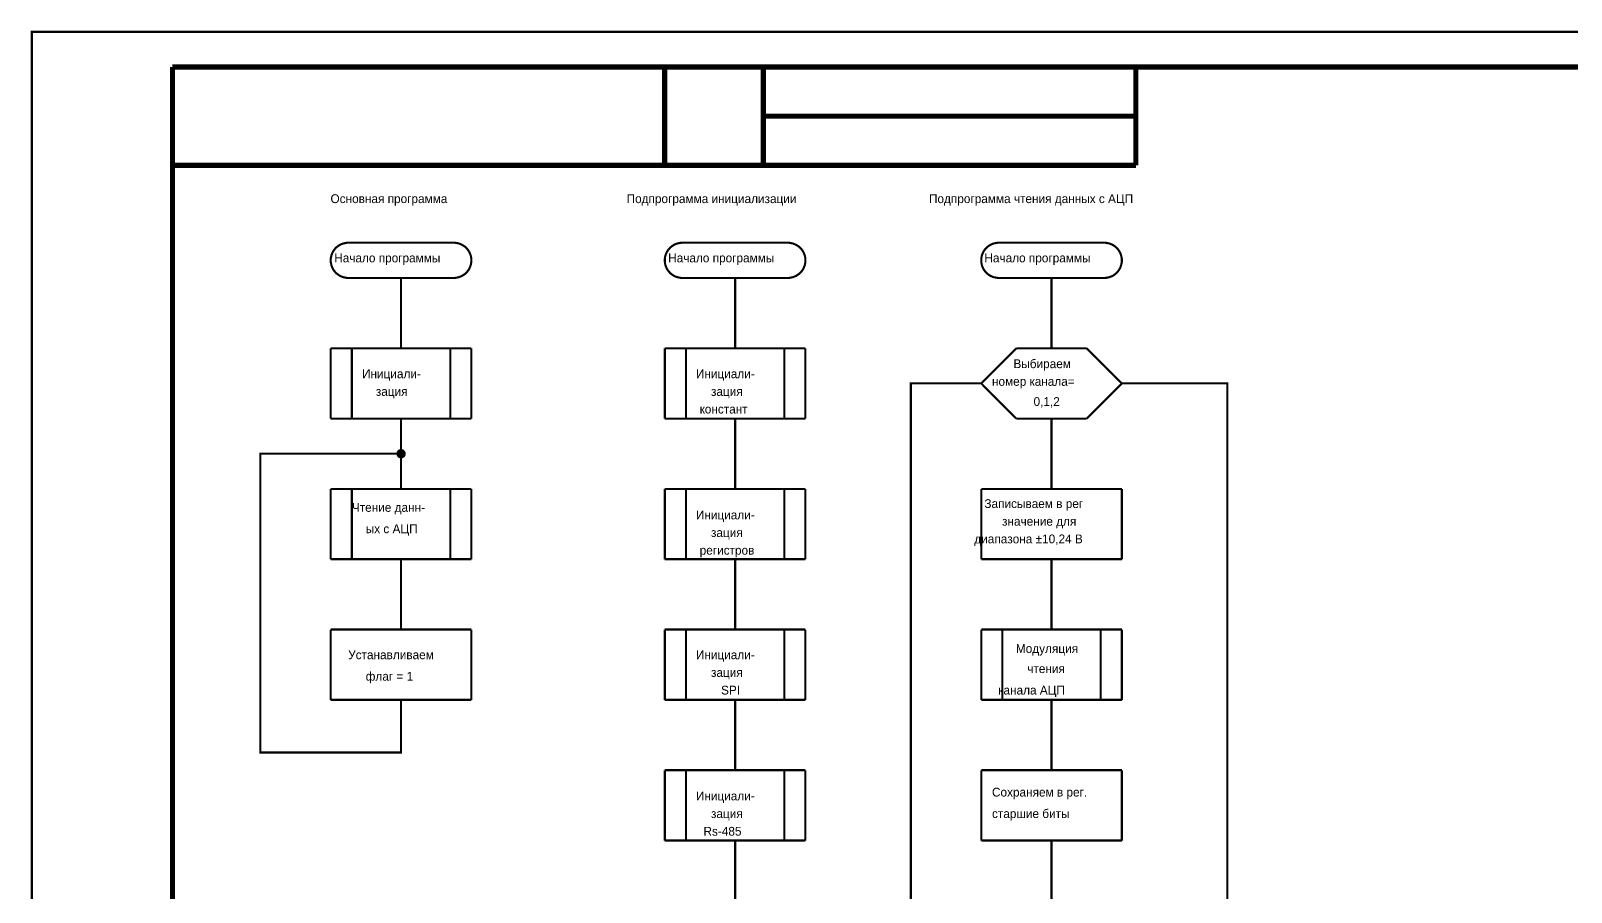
# Model space of a CAD drawing. Header units: inches. Extents: x 0 to 594, y 0 to 420.
# Drawn here: x -0.1 to 218.9, y 297.6 to 420.1 of the extents above; entities that cross this region are included whole.
import ezdxf

# ---------------------------------------------------------------- set-up
doc = ezdxf.new("R2010")
doc.units = ezdxf.units.IN
doc.layers.add('Sheet', color=255, linetype='Continuous')

msp = doc.modelspace()

# ---------------------------------------------------------------- linework, layer by layer
at = {"layer": 'Sheet'}
for points, const_width in [([(0, 419.98), (594, 419.98), (594, 0), (0, 0), (0, 419.98)], 0.3), ([(0, 419.98), (594, 419.98), (594, 0), (0, 0), (0, 419.98)], 0.3), ([(0, 419.98), (0, 0), (594, 0), (594, 419.98), (0, 419.98), (0, 419.98)], 0.0991), ([(0, 419.98), (0, 0), (594, 0), (594, 419.98), (0, 419.98), (0, 419.98)], 0.0991)]:
    msp.add_lwpolyline(points, close=True, dxfattribs=dict(at, const_width=const_width))
for points, const_width in [([(20, 414.98), (589.01, 414.98)], 0.749), ([(20, 414.98), (20, 4.99)], 0.749), ([(90.01, 400.98), (90.01, 414.99)], 0.749), ([(104.01, 400.98), (104.01, 414.99)], 0.749), ([(157, 400.98), (157, 414.99)], 0.749), ([(104.01, 407.99), (157, 407.99)], 0.749), ([(20, 400.98), (90.01, 400.98)], 0.749), ([(90.01, 400.98), (104.01, 400.98)], 0.749), ([(104.01, 400.98), (157, 400.98)], 0.749), ([(45.01, 389.99), (44.87, 389.99), (44.75, 389.98), (44.63, 389.95), (44.51, 389.93), (44.38, 389.91), (44.26, 389.88), (44.15, 389.83), (44.03, 389.79), (43.92, 389.74), (43.81, 389.68), (43.71, 389.63), (43.61, 389.56), (43.51, 389.49), (43.41, 389.42), (43.32, 389.34), (43.23, 389.26), (43.15, 389.17), (43.07, 389.08), (42.99, 388.98), (42.93, 388.89), (42.86, 388.79), (42.8, 388.68), (42.75, 388.58), (42.7, 388.46), (42.66, 388.35), (42.61, 388.23), (42.58, 388.12), (42.56, 387.99), (42.53, 387.87), (42.51, 387.75), (42.5, 387.61), (42.5, 387.49)], 0.3), ([(45.01, 389.99), (60, 389.99)], 0.3), ([(62.5, 387.49), (62.5, 387.61), (62.49, 387.75), (62.47, 387.87), (62.45, 387.99), (62.42, 388.12), (62.39, 388.23), (62.35, 388.35), (62.3, 388.46), (62.26, 388.58), (62.2, 388.68), (62.14, 388.79), (62.08, 388.89), (62.01, 388.98), (61.93, 389.08), (61.85, 389.17), (61.77, 389.26), (61.68, 389.34), (61.6, 389.42), (61.49, 389.49), (61.4, 389.56), (61.3, 389.63), (61.19, 389.68), (61.09, 389.74), (60.98, 389.79), (60.87, 389.83), (60.74, 389.88), (60.63, 389.91), (60.51, 389.93), (60.39, 389.95), (60.26, 389.98), (60.13, 389.99), (60, 389.99)], 0.3), ([(60, 389.99), (60, 389.99), (60, 389.99), (60, 389.99), (60, 389.99), (60, 389.99), (60, 389.99), (60, 389.99), (60, 389.99), (60, 389.99), (60, 389.99), (60, 389.99), (60, 389.99), (60, 389.99), (60, 389.99), (60, 389.99), (60, 389.99), (60, 389.99), (60, 389.99), (60, 389.99), (60, 389.99), (60, 389.99), (60, 389.99), (60, 389.99), (60, 389.99), (60, 389.99), (60, 389.99), (60, 389.99), (60, 389.99), (60, 389.99), (60, 389.99), (60, 389.99), (60, 389.99)], 0.3), ([(92.5, 389.99), (92.38, 389.99), (92.25, 389.98), (92.12, 389.95), (92, 389.93), (91.88, 389.91), (91.77, 389.88), (91.64, 389.83), (91.53, 389.79), (91.42, 389.74), (91.32, 389.68), (91.21, 389.63), (91.1, 389.56), (91.02, 389.49), (90.91, 389.42), (90.82, 389.34), (90.74, 389.26), (90.66, 389.17), (90.58, 389.08), (90.5, 388.98), (90.43, 388.89), (90.37, 388.79), (90.31, 388.68), (90.25, 388.58), (90.21, 388.46), (90.16, 388.35), (90.12, 388.23), (90.09, 388.12), (90.06, 387.99), (90.04, 387.87), (90.02, 387.75), (90.01, 387.61), (90.01, 387.49)], 0.3), ([(92.5, 389.99), (107.5, 389.99)], 0.3), ([(110.01, 387.49), (110.01, 387.61), (110, 387.75), (109.98, 387.87), (109.95, 387.99), (109.93, 388.12), (109.9, 388.23), (109.85, 388.35), (109.81, 388.46), (109.76, 388.58), (109.71, 388.68), (109.65, 388.79), (109.58, 388.89), (109.52, 388.98), (109.44, 389.08), (109.36, 389.17), (109.28, 389.26), (109.19, 389.34), (109.1, 389.42), (109, 389.49), (108.9, 389.56), (108.8, 389.63), (108.7, 389.68), (108.59, 389.74), (108.47, 389.79), (108.36, 389.83), (108.25, 389.88), (108.13, 389.91), (108, 389.93), (107.88, 389.95), (107.76, 389.98), (107.63, 389.99), (107.5, 389.99)], 0.3), ([(107.5, 389.99), (107.5, 389.99), (107.5, 389.99), (107.5, 389.99), (107.5, 389.99), (107.5, 389.99), (107.5, 389.99), (107.5, 389.99), (107.5, 389.99), (107.5, 389.99), (107.5, 389.99), (107.5, 389.99), (107.5, 389.99), (107.5, 389.99), (107.5, 389.99), (107.5, 389.99), (107.5, 389.99), (107.5, 389.99), (107.5, 389.99), (107.5, 389.99), (107.5, 389.99), (107.5, 389.99), (107.5, 389.99), (107.5, 389.99), (107.5, 389.99), (107.5, 389.99), (107.5, 389.99), (107.5, 389.99), (107.5, 389.99), (107.5, 389.99), (107.5, 389.99), (107.5, 389.99), (107.5, 389.99)], 0.3), ([(137.5, 389.99), (137.38, 389.99), (137.24, 389.98), (137.12, 389.95), (137, 389.93), (136.88, 389.91), (136.76, 389.88), (136.64, 389.83), (136.53, 389.79), (136.42, 389.74), (136.32, 389.68), (136.2, 389.63), (136.1, 389.56), (136.01, 389.49), (135.91, 389.42), (135.82, 389.34), (135.73, 389.26), (135.65, 389.17), (135.58, 389.08), (135.5, 388.98), (135.43, 388.89), (135.36, 388.79), (135.31, 388.68), (135.25, 388.58), (135.21, 388.46), (135.16, 388.35), (135.12, 388.23), (135.08, 388.12), (135.06, 387.99), (135.04, 387.87), (135.02, 387.75), (135.01, 387.61), (135.01, 387.49)], 0.3), ([(137.5, 389.99), (152.51, 389.99)], 0.3), ([(155.01, 387.49), (155.01, 387.61), (155, 387.75), (154.97, 387.87), (154.95, 387.99), (154.93, 388.12), (154.89, 388.23), (154.85, 388.35), (154.81, 388.46), (154.76, 388.58), (154.7, 388.68), (154.65, 388.79), (154.58, 388.89), (154.51, 388.98), (154.44, 389.08), (154.36, 389.17), (154.28, 389.26), (154.19, 389.34), (154.1, 389.42), (154, 389.49), (153.91, 389.56), (153.81, 389.63), (153.7, 389.68), (153.6, 389.74), (153.48, 389.79), (153.37, 389.83), (153.25, 389.88), (153.14, 389.91), (153.01, 389.93), (152.89, 389.95), (152.77, 389.98), (152.63, 389.99), (152.51, 389.99)], 0.3), ([(152.51, 389.99), (152.51, 389.99), (152.51, 389.99), (152.51, 389.99), (152.51, 389.99), (152.51, 389.99), (152.51, 389.99), (152.51, 389.99), (152.51, 389.99), (152.51, 389.99), (152.51, 389.99), (152.51, 389.99), (152.51, 389.99), (152.51, 389.99), (152.51, 389.99), (152.51, 389.99), (152.51, 389.99), (152.51, 389.99), (152.51, 389.99), (152.51, 389.99), (152.51, 389.99), (152.51, 389.99), (152.51, 389.99), (152.51, 389.99), (152.51, 389.99), (152.51, 389.99), (152.51, 389.99), (152.51, 389.99), (152.51, 389.99), (152.51, 389.99), (152.51, 389.99), (152.51, 389.99), (152.51, 389.99)], 0.3), ([(42.5, 387.49), (42.5, 387.37), (42.51, 387.23), (42.53, 387.11), (42.56, 386.99), (42.58, 386.86), (42.61, 386.75), (42.66, 386.63), (42.7, 386.52), (42.75, 386.4), (42.8, 386.3), (42.86, 386.19), (42.93, 386.09), (42.99, 386), (43.07, 385.9), (43.15, 385.81), (43.23, 385.72), (43.32, 385.64), (43.41, 385.56), (43.51, 385.49), (43.61, 385.42), (43.71, 385.35), (43.81, 385.29), (43.92, 385.24), (44.03, 385.19), (44.15, 385.15), (44.26, 385.1), (44.38, 385.07), (44.51, 385.05), (44.63, 385.03), (44.75, 385), (44.87, 384.99), (45.01, 384.99)], 0.3), ([(60, 384.99), (60.13, 384.99), (60.26, 385), (60.39, 385.03), (60.51, 385.05), (60.63, 385.07), (60.74, 385.1), (60.87, 385.15), (60.98, 385.19), (61.09, 385.24), (61.19, 385.29), (61.3, 385.35), (61.4, 385.42), (61.49, 385.49), (61.6, 385.56), (61.68, 385.64), (61.77, 385.72), (61.85, 385.81), (61.93, 385.9), (62.01, 386), (62.08, 386.09), (62.14, 386.19), (62.2, 386.3), (62.26, 386.4), (62.3, 386.52), (62.35, 386.63), (62.39, 386.75), (62.42, 386.86), (62.45, 386.99), (62.47, 387.11), (62.49, 387.23), (62.5, 387.37), (62.5, 387.49)], 0.3), ([(90.01, 387.49), (90.01, 387.37), (90.02, 387.23), (90.04, 387.11), (90.06, 386.99), (90.09, 386.86), (90.12, 386.75), (90.16, 386.63), (90.21, 386.52), (90.25, 386.4), (90.31, 386.3), (90.37, 386.19), (90.43, 386.09), (90.5, 386), (90.58, 385.9), (90.66, 385.81), (90.74, 385.72), (90.82, 385.64), (90.91, 385.56), (91.02, 385.49), (91.1, 385.42), (91.21, 385.35), (91.32, 385.29), (91.42, 385.24), (91.53, 385.19), (91.64, 385.15), (91.77, 385.1), (91.88, 385.07), (92, 385.05), (92.12, 385.03), (92.25, 385), (92.38, 384.99), (92.5, 384.99)], 0.3), ([(107.5, 384.99), (107.63, 384.99), (107.76, 385), (107.88, 385.03), (108, 385.05), (108.13, 385.07), (108.25, 385.1), (108.36, 385.15), (108.47, 385.19), (108.59, 385.24), (108.7, 385.29), (108.8, 385.35), (108.9, 385.42), (109, 385.49), (109.1, 385.56), (109.19, 385.64), (109.28, 385.72), (109.36, 385.81), (109.44, 385.9), (109.52, 386), (109.58, 386.09), (109.65, 386.19), (109.71, 386.3), (109.76, 386.4), (109.81, 386.52), (109.85, 386.63), (109.9, 386.75), (109.93, 386.86), (109.95, 386.99), (109.98, 387.11), (110, 387.23), (110.01, 387.37), (110.01, 387.49)], 0.3), ([(135.01, 387.49), (135.01, 387.37), (135.02, 387.23), (135.04, 387.11), (135.06, 386.99), (135.08, 386.86), (135.12, 386.75), (135.16, 386.63), (135.21, 386.52), (135.25, 386.4), (135.31, 386.3), (135.36, 386.19), (135.43, 386.09), (135.5, 386), (135.58, 385.9), (135.65, 385.81), (135.73, 385.72), (135.82, 385.64), (135.91, 385.56), (136.01, 385.49), (136.1, 385.42), (136.2, 385.35), (136.32, 385.29), (136.42, 385.24), (136.53, 385.19), (136.64, 385.15), (136.76, 385.1), (136.88, 385.07), (137, 385.05), (137.12, 385.03), (137.24, 385), (137.38, 384.99), (137.5, 384.99)], 0.3), ([(152.51, 384.99), (152.63, 384.99), (152.77, 385), (152.89, 385.03), (153.01, 385.05), (153.14, 385.07), (153.25, 385.1), (153.37, 385.15), (153.48, 385.19), (153.6, 385.24), (153.7, 385.29), (153.81, 385.35), (153.91, 385.42), (154, 385.49), (154.1, 385.56), (154.19, 385.64), (154.28, 385.72), (154.36, 385.81), (154.44, 385.9), (154.51, 386), (154.58, 386.09), (154.65, 386.19), (154.7, 386.3), (154.76, 386.4), (154.81, 386.52), (154.85, 386.63), (154.89, 386.75), (154.93, 386.86), (154.95, 386.99), (154.97, 387.11), (155, 387.23), (155.01, 387.37), (155.01, 387.49)], 0.3), ([(45.01, 384.99), (60, 384.99)], 0.3), ([(52.5, 384.99), (52.5, 374.99)], 0.3), ([(92.5, 384.99), (107.5, 384.99)], 0.3), ([(100.01, 384.99), (100.01, 374.99)], 0.3), ([(137.5, 384.99), (152.51, 384.99)], 0.3), ([(145.01, 384.99), (145.01, 374.99)], 0.3), ([(42.5, 364.99), (42.5, 374.99)], 0.3), ([(42.5, 374.99), (62.5, 374.99)], 0.3), ([(45.5, 374.99), (45.5, 364.99)], 0.3), ([(59.5, 374.99), (59.5, 364.99)], 0.3), ([(62.5, 374.99), (62.5, 364.99)], 0.3), ([(90.01, 364.99), (90.01, 374.99)], 0.3), ([(90.01, 374.99), (110.01, 374.99)], 0.3), ([(93.01, 374.99), (93.01, 364.99)], 0.3), ([(107.01, 374.99), (107.01, 364.99)], 0.3), ([(110.01, 374.99), (110.01, 364.99)], 0.3), ([(135.01, 369.99), (140, 374.99)], 0.3), ([(140, 374.99), (150, 374.99)], 0.3), ([(155.01, 369.99), (150, 374.99)], 0.3), ([(150, 374.99), (155.01, 369.99)], 0.3), ([(135.01, 369.99), (125, 369.99), (125, 222.5), (145.01, 222.5), (145.01, 225)], 0.3), ([(135.01, 369.99), (140, 364.99)], 0.3), ([(155.01, 369.99), (150, 364.99)], 0.3), ([(155.01, 369.99), (170, 369.99), (170, 235)], 0.3), ([(62.5, 364.99), (42.5, 364.99)], 0.3), ([(52.5, 364.99), (52.5, 359.99), (52.5, 354.99)], 0.3), ([(110.01, 364.99), (90.01, 364.99)], 0.3), ([(100.01, 364.99), (100.01, 354.99)], 0.3), ([(140, 364.99), (150, 364.99)], 0.3), ([(145.01, 364.99), (145.01, 354.99)], 0.3), ([(52.5, 324.99), (52.5, 317.5), (32.5, 317.5), (32.5, 359.99), (52.5, 359.99)], 0.3), ([(52, 359.99), (52, 360.01), (52, 360.04), (52.01, 360.06), (52.01, 360.09), (52.01, 360.12), (52.02, 360.14), (52.03, 360.16), (52.04, 360.19), (52.04, 360.21), (52.05, 360.23), (52.06, 360.25), (52.09, 360.28), (52.1, 360.3), (52.11, 360.32), (52.13, 360.33), (52.14, 360.36), (52.17, 360.37), (52.18, 360.39), (52.2, 360.4), (52.22, 360.41), (52.24, 360.42), (52.25, 360.44), (52.28, 360.46), (52.3, 360.46), (52.32, 360.47), (52.36, 360.48), (52.38, 360.49), (52.4, 360.49), (52.42, 360.49), (52.45, 360.5), (52.48, 360.5), (52.5, 360.5)], 0.3), ([(52, 359.99), (52, 360.01), (52, 360.04), (52.01, 360.06), (52.01, 360.09), (52.01, 360.12), (52.02, 360.14), (52.03, 360.16), (52.04, 360.19), (52.04, 360.21), (52.05, 360.23), (52.06, 360.25), (52.09, 360.28), (52.1, 360.3), (52.11, 360.32), (52.13, 360.33), (52.14, 360.36), (52.17, 360.37), (52.18, 360.39), (52.2, 360.4), (52.22, 360.41), (52.24, 360.42), (52.25, 360.44), (52.28, 360.46), (52.3, 360.46), (52.32, 360.47), (52.36, 360.48), (52.38, 360.49), (52.4, 360.49), (52.42, 360.49), (52.45, 360.5), (52.48, 360.5), (52.5, 360.5)], 0.3), ([(52, 359.99), (52, 360.01), (52, 360.04), (52.01, 360.06), (52.01, 360.09), (52.01, 360.12), (52.02, 360.14), (52.03, 360.16), (52.04, 360.19), (52.04, 360.21), (52.05, 360.23), (52.06, 360.25), (52.09, 360.28), (52.1, 360.3), (52.11, 360.32), (52.13, 360.33), (52.14, 360.36), (52.17, 360.37), (52.18, 360.39), (52.2, 360.4), (52.22, 360.41), (52.24, 360.42), (52.25, 360.44), (52.28, 360.46), (52.3, 360.46), (52.32, 360.47), (52.36, 360.48), (52.38, 360.49), (52.4, 360.49), (52.42, 360.49), (52.45, 360.5), (52.48, 360.5), (52.5, 360.5)], 0.3), ([(52, 359.99), (52, 360.01), (52, 360.04), (52.01, 360.06), (52.01, 360.09), (52.01, 360.12), (52.02, 360.14), (52.03, 360.16), (52.04, 360.19), (52.04, 360.21), (52.05, 360.23), (52.06, 360.25), (52.09, 360.28), (52.1, 360.3), (52.11, 360.32), (52.13, 360.33), (52.14, 360.36), (52.17, 360.37), (52.18, 360.39), (52.2, 360.4), (52.22, 360.41), (52.24, 360.42), (52.25, 360.44), (52.28, 360.46), (52.3, 360.46), (52.32, 360.47), (52.36, 360.48), (52.38, 360.49), (52.4, 360.49), (52.42, 360.49), (52.45, 360.5), (52.48, 360.5), (52.5, 360.5)], 0.3), ([(52.5, 359.48), (52.48, 359.48), (52.45, 359.48), (52.42, 359.49), (52.4, 359.49), (52.38, 359.49), (52.36, 359.5), (52.32, 359.52), (52.3, 359.53), (52.28, 359.53), (52.25, 359.54), (52.24, 359.55), (52.22, 359.57), (52.2, 359.58), (52.18, 359.59), (52.17, 359.62), (52.14, 359.63), (52.13, 359.65), (52.11, 359.66), (52.1, 359.68), (52.09, 359.71), (52.06, 359.73), (52.05, 359.74), (52.04, 359.76), (52.04, 359.78), (52.03, 359.81), (52.02, 359.84), (52.01, 359.86), (52.01, 359.88), (52.01, 359.91), (52, 359.93), (52, 359.96), (52, 359.99)], 0.3), ([(52, 359.99), (52, 359.99)], 0.3), ([(52.5, 359.48), (52.48, 359.48), (52.45, 359.48), (52.42, 359.49), (52.4, 359.49), (52.38, 359.49), (52.36, 359.5), (52.32, 359.52), (52.3, 359.53), (52.28, 359.53), (52.25, 359.54), (52.24, 359.55), (52.22, 359.57), (52.2, 359.58), (52.18, 359.59), (52.17, 359.62), (52.14, 359.63), (52.13, 359.65), (52.11, 359.66), (52.1, 359.68), (52.09, 359.71), (52.06, 359.73), (52.05, 359.74), (52.04, 359.76), (52.04, 359.78), (52.03, 359.81), (52.02, 359.84), (52.01, 359.86), (52.01, 359.88), (52.01, 359.91), (52, 359.93), (52, 359.96), (52, 359.99)], 0.3), ([(52, 359.99), (52, 359.99)], 0.3), ([(52.5, 359.48), (52.48, 359.48), (52.45, 359.48), (52.42, 359.49), (52.4, 359.49), (52.38, 359.49), (52.36, 359.5), (52.32, 359.52), (52.3, 359.53), (52.28, 359.53), (52.25, 359.54), (52.24, 359.55), (52.22, 359.57), (52.2, 359.58), (52.18, 359.59), (52.17, 359.62), (52.14, 359.63), (52.13, 359.65), (52.11, 359.66), (52.1, 359.68), (52.09, 359.71), (52.06, 359.73), (52.05, 359.74), (52.04, 359.76), (52.04, 359.78), (52.03, 359.81), (52.02, 359.84), (52.01, 359.86), (52.01, 359.88), (52.01, 359.91), (52, 359.93), (52, 359.96), (52, 359.99)], 0.3), ([(52, 359.99), (52, 359.99)], 0.3), ([(52.5, 359.48), (52.48, 359.48), (52.45, 359.48), (52.42, 359.49), (52.4, 359.49), (52.38, 359.49), (52.36, 359.5), (52.32, 359.52), (52.3, 359.53), (52.28, 359.53), (52.25, 359.54), (52.24, 359.55), (52.22, 359.57), (52.2, 359.58), (52.18, 359.59), (52.17, 359.62), (52.14, 359.63), (52.13, 359.65), (52.11, 359.66), (52.1, 359.68), (52.09, 359.71), (52.06, 359.73), (52.05, 359.74), (52.04, 359.76), (52.04, 359.78), (52.03, 359.81), (52.02, 359.84), (52.01, 359.86), (52.01, 359.88), (52.01, 359.91), (52, 359.93), (52, 359.96), (52, 359.99)], 0.3), ([(52, 359.99), (52, 359.99)], 0.3), ([(52, 359.99), (52, 360.01), (52, 360.04), (52.01, 360.06), (52.01, 360.09), (52.01, 360.12), (52.02, 360.14), (52.03, 360.16), (52.04, 360.19), (52.04, 360.21), (52.05, 360.23), (52.06, 360.25), (52.09, 360.28), (52.1, 360.3), (52.11, 360.32), (52.13, 360.33), (52.14, 360.36), (52.17, 360.37), (52.18, 360.39), (52.2, 360.4), (52.22, 360.41), (52.24, 360.42), (52.25, 360.44), (52.28, 360.46), (52.3, 360.46), (52.32, 360.47), (52.36, 360.48), (52.38, 360.49), (52.4, 360.49), (52.42, 360.49), (52.45, 360.5), (52.48, 360.5), (52.5, 360.5)], 0.0991), ([(52, 359.99), (52, 360.01), (52, 360.04), (52.01, 360.06), (52.01, 360.09), (52.01, 360.12), (52.02, 360.14), (52.03, 360.16), (52.04, 360.19), (52.04, 360.21), (52.05, 360.23), (52.06, 360.25), (52.09, 360.28), (52.1, 360.3), (52.11, 360.32), (52.13, 360.33), (52.14, 360.36), (52.17, 360.37), (52.18, 360.39), (52.2, 360.4), (52.22, 360.41), (52.24, 360.42), (52.25, 360.44), (52.28, 360.46), (52.3, 360.46), (52.32, 360.47), (52.36, 360.48), (52.38, 360.49), (52.4, 360.49), (52.42, 360.49), (52.45, 360.5), (52.48, 360.5), (52.5, 360.5)], 0.0991), ([(52, 359.99), (52, 360.01), (52, 360.04), (52.01, 360.06), (52.01, 360.09), (52.01, 360.12), (52.02, 360.14), (52.03, 360.16), (52.04, 360.19), (52.04, 360.21), (52.05, 360.23), (52.06, 360.25), (52.09, 360.28), (52.1, 360.3), (52.11, 360.32), (52.13, 360.33), (52.14, 360.36), (52.17, 360.37), (52.18, 360.39), (52.2, 360.4), (52.22, 360.41), (52.24, 360.42), (52.25, 360.44), (52.28, 360.46), (52.3, 360.46), (52.32, 360.47), (52.36, 360.48), (52.38, 360.49), (52.4, 360.49), (52.42, 360.49), (52.45, 360.5), (52.48, 360.5), (52.5, 360.5)], 0.0991), ([(52, 359.99), (52, 360.01), (52, 360.04), (52.01, 360.06), (52.01, 360.09), (52.01, 360.12), (52.02, 360.14), (52.03, 360.16), (52.04, 360.19), (52.04, 360.21), (52.05, 360.23), (52.06, 360.25), (52.09, 360.28), (52.1, 360.3), (52.11, 360.32), (52.13, 360.33), (52.14, 360.36), (52.17, 360.37), (52.18, 360.39), (52.2, 360.4), (52.22, 360.41), (52.24, 360.42), (52.25, 360.44), (52.28, 360.46), (52.3, 360.46), (52.32, 360.47), (52.36, 360.48), (52.38, 360.49), (52.4, 360.49), (52.42, 360.49), (52.45, 360.5), (52.48, 360.5), (52.5, 360.5)], 0.0991), ([(52.5, 359.48), (52.48, 359.48), (52.45, 359.48), (52.42, 359.49), (52.4, 359.49), (52.38, 359.49), (52.36, 359.5), (52.32, 359.52), (52.3, 359.53), (52.28, 359.53), (52.25, 359.54), (52.24, 359.55), (52.22, 359.57), (52.2, 359.58), (52.18, 359.59), (52.17, 359.62), (52.14, 359.63), (52.13, 359.65), (52.11, 359.66), (52.1, 359.68), (52.09, 359.71), (52.06, 359.73), (52.05, 359.74), (52.04, 359.76), (52.04, 359.78), (52.03, 359.81), (52.02, 359.84), (52.01, 359.86), (52.01, 359.88), (52.01, 359.91), (52, 359.93), (52, 359.96), (52, 359.99)], 0.0991), ([(52, 359.99), (52, 359.99)], 0.0991), ([(52.5, 359.48), (52.48, 359.48), (52.45, 359.48), (52.42, 359.49), (52.4, 359.49), (52.38, 359.49), (52.36, 359.5), (52.32, 359.52), (52.3, 359.53), (52.28, 359.53), (52.25, 359.54), (52.24, 359.55), (52.22, 359.57), (52.2, 359.58), (52.18, 359.59), (52.17, 359.62), (52.14, 359.63), (52.13, 359.65), (52.11, 359.66), (52.1, 359.68), (52.09, 359.71), (52.06, 359.73), (52.05, 359.74), (52.04, 359.76), (52.04, 359.78), (52.03, 359.81), (52.02, 359.84), (52.01, 359.86), (52.01, 359.88), (52.01, 359.91), (52, 359.93), (52, 359.96), (52, 359.99)], 0.0991), ([(52, 359.99), (52, 359.99)], 0.0991), ([(52.5, 359.48), (52.48, 359.48), (52.45, 359.48), (52.42, 359.49), (52.4, 359.49), (52.38, 359.49), (52.36, 359.5), (52.32, 359.52), (52.3, 359.53), (52.28, 359.53), (52.25, 359.54), (52.24, 359.55), (52.22, 359.57), (52.2, 359.58), (52.18, 359.59), (52.17, 359.62), (52.14, 359.63), (52.13, 359.65), (52.11, 359.66), (52.1, 359.68), (52.09, 359.71), (52.06, 359.73), (52.05, 359.74), (52.04, 359.76), (52.04, 359.78), (52.03, 359.81), (52.02, 359.84), (52.01, 359.86), (52.01, 359.88), (52.01, 359.91), (52, 359.93), (52, 359.96), (52, 359.99)], 0.0991), ([(52, 359.99), (52, 359.99)], 0.0991), ([(52.5, 359.48), (52.48, 359.48), (52.45, 359.48), (52.42, 359.49), (52.4, 359.49), (52.38, 359.49), (52.36, 359.5), (52.32, 359.52), (52.3, 359.53), (52.28, 359.53), (52.25, 359.54), (52.24, 359.55), (52.22, 359.57), (52.2, 359.58), (52.18, 359.59), (52.17, 359.62), (52.14, 359.63), (52.13, 359.65), (52.11, 359.66), (52.1, 359.68), (52.09, 359.71), (52.06, 359.73), (52.05, 359.74), (52.04, 359.76), (52.04, 359.78), (52.03, 359.81), (52.02, 359.84), (52.01, 359.86), (52.01, 359.88), (52.01, 359.91), (52, 359.93), (52, 359.96), (52, 359.99)], 0.0991), ([(52, 359.99), (52, 359.99)], 0.0991), ([(52.5, 360.5), (52.5, 360.5)], 0.3), ([(52.5, 360.5), (52.52, 360.5), (52.56, 360.5), (52.58, 360.49), (52.6, 360.49), (52.62, 360.49), (52.66, 360.48), (52.68, 360.47), (52.7, 360.46), (52.73, 360.46), (52.75, 360.44), (52.77, 360.42), (52.79, 360.41), (52.8, 360.4), (52.83, 360.39), (52.85, 360.37), (52.86, 360.36), (52.88, 360.33), (52.89, 360.32), (52.92, 360.3), (52.93, 360.28), (52.94, 360.25), (52.95, 360.23), (52.96, 360.21), (52.97, 360.19), (52.98, 360.16), (52.99, 360.14), (53.01, 360.12), (53.01, 360.09), (53.01, 360.06), (53.02, 360.04), (53.02, 360.01), (53.02, 359.99)], 0.3), ([(52.5, 360.5), (52.5, 360.5)], 0.3), ([(52.5, 360.5), (52.52, 360.5), (52.56, 360.5), (52.58, 360.49), (52.6, 360.49), (52.62, 360.49), (52.66, 360.48), (52.68, 360.47), (52.7, 360.46), (52.73, 360.46), (52.75, 360.44), (52.77, 360.42), (52.79, 360.41), (52.8, 360.4), (52.83, 360.39), (52.85, 360.37), (52.86, 360.36), (52.88, 360.33), (52.89, 360.32), (52.92, 360.3), (52.93, 360.28), (52.94, 360.25), (52.95, 360.23), (52.96, 360.21), (52.97, 360.19), (52.98, 360.16), (52.99, 360.14), (53.01, 360.12), (53.01, 360.09), (53.01, 360.06), (53.02, 360.04), (53.02, 360.01), (53.02, 359.99)], 0.3), ([(52.5, 360.5), (52.5, 360.5)], 0.3), ([(52.5, 360.5), (52.52, 360.5), (52.56, 360.5), (52.58, 360.49), (52.6, 360.49), (52.62, 360.49), (52.66, 360.48), (52.68, 360.47), (52.7, 360.46), (52.73, 360.46), (52.75, 360.44), (52.77, 360.42), (52.79, 360.41), (52.8, 360.4), (52.83, 360.39), (52.85, 360.37), (52.86, 360.36), (52.88, 360.33), (52.89, 360.32), (52.92, 360.3), (52.93, 360.28), (52.94, 360.25), (52.95, 360.23), (52.96, 360.21), (52.97, 360.19), (52.98, 360.16), (52.99, 360.14), (53.01, 360.12), (53.01, 360.09), (53.01, 360.06), (53.02, 360.04), (53.02, 360.01), (53.02, 359.99)], 0.3), ([(52.5, 360.5), (52.5, 360.5)], 0.3), ([(52.5, 360.5), (52.52, 360.5), (52.56, 360.5), (52.58, 360.49), (52.6, 360.49), (52.62, 360.49), (52.66, 360.48), (52.68, 360.47), (52.7, 360.46), (52.73, 360.46), (52.75, 360.44), (52.77, 360.42), (52.79, 360.41), (52.8, 360.4), (52.83, 360.39), (52.85, 360.37), (52.86, 360.36), (52.88, 360.33), (52.89, 360.32), (52.92, 360.3), (52.93, 360.28), (52.94, 360.25), (52.95, 360.23), (52.96, 360.21), (52.97, 360.19), (52.98, 360.16), (52.99, 360.14), (53.01, 360.12), (53.01, 360.09), (53.01, 360.06), (53.02, 360.04), (53.02, 360.01), (53.02, 359.99)], 0.3), ([(53.02, 359.99), (53.02, 359.96), (53.02, 359.93), (53.01, 359.91), (53.01, 359.88), (53.01, 359.86), (52.99, 359.84), (52.98, 359.81), (52.97, 359.78), (52.96, 359.76), (52.95, 359.74), (52.94, 359.73), (52.93, 359.71), (52.92, 359.68), (52.89, 359.66), (52.88, 359.65), (52.86, 359.63), (52.85, 359.62), (52.83, 359.59), (52.8, 359.58), (52.79, 359.57), (52.77, 359.55), (52.75, 359.54), (52.73, 359.53), (52.7, 359.53), (52.68, 359.52), (52.66, 359.5), (52.62, 359.49), (52.6, 359.49), (52.58, 359.49), (52.56, 359.48), (52.52, 359.48), (52.5, 359.48)], 0.3), ([(53.02, 359.99), (53.02, 359.96), (53.02, 359.93), (53.01, 359.91), (53.01, 359.88), (53.01, 359.86), (52.99, 359.84), (52.98, 359.81), (52.97, 359.78), (52.96, 359.76), (52.95, 359.74), (52.94, 359.73), (52.93, 359.71), (52.92, 359.68), (52.89, 359.66), (52.88, 359.65), (52.86, 359.63), (52.85, 359.62), (52.83, 359.59), (52.8, 359.58), (52.79, 359.57), (52.77, 359.55), (52.75, 359.54), (52.73, 359.53), (52.7, 359.53), (52.68, 359.52), (52.66, 359.5), (52.62, 359.49), (52.6, 359.49), (52.58, 359.49), (52.56, 359.48), (52.52, 359.48), (52.5, 359.48)], 0.3), ([(53.02, 359.99), (53.02, 359.96), (53.02, 359.93), (53.01, 359.91), (53.01, 359.88), (53.01, 359.86), (52.99, 359.84), (52.98, 359.81), (52.97, 359.78), (52.96, 359.76), (52.95, 359.74), (52.94, 359.73), (52.93, 359.71), (52.92, 359.68), (52.89, 359.66), (52.88, 359.65), (52.86, 359.63), (52.85, 359.62), (52.83, 359.59), (52.8, 359.58), (52.79, 359.57), (52.77, 359.55), (52.75, 359.54), (52.73, 359.53), (52.7, 359.53), (52.68, 359.52), (52.66, 359.5), (52.62, 359.49), (52.6, 359.49), (52.58, 359.49), (52.56, 359.48), (52.52, 359.48), (52.5, 359.48)], 0.3), ([(53.02, 359.99), (53.02, 359.96), (53.02, 359.93), (53.01, 359.91), (53.01, 359.88), (53.01, 359.86), (52.99, 359.84), (52.98, 359.81), (52.97, 359.78), (52.96, 359.76), (52.95, 359.74), (52.94, 359.73), (52.93, 359.71), (52.92, 359.68), (52.89, 359.66), (52.88, 359.65), (52.86, 359.63), (52.85, 359.62), (52.83, 359.59), (52.8, 359.58), (52.79, 359.57), (52.77, 359.55), (52.75, 359.54), (52.73, 359.53), (52.7, 359.53), (52.68, 359.52), (52.66, 359.5), (52.62, 359.49), (52.6, 359.49), (52.58, 359.49), (52.56, 359.48), (52.52, 359.48), (52.5, 359.48)], 0.3), ([(52.5, 360.5), (52.5, 360.5)], 0.0991), ([(52.5, 360.5), (52.52, 360.5), (52.56, 360.5), (52.58, 360.49), (52.6, 360.49), (52.62, 360.49), (52.66, 360.48), (52.68, 360.47), (52.7, 360.46), (52.73, 360.46), (52.75, 360.44), (52.77, 360.42), (52.79, 360.41), (52.8, 360.4), (52.83, 360.39), (52.85, 360.37), (52.86, 360.36), (52.88, 360.33), (52.89, 360.32), (52.92, 360.3), (52.93, 360.28), (52.94, 360.25), (52.95, 360.23), (52.96, 360.21), (52.97, 360.19), (52.98, 360.16), (52.99, 360.14), (53.01, 360.12), (53.01, 360.09), (53.01, 360.06), (53.02, 360.04), (53.02, 360.01), (53.02, 359.99)], 0.0991), ([(52.5, 360.5), (52.5, 360.5)], 0.0991), ([(52.5, 360.5), (52.52, 360.5), (52.56, 360.5), (52.58, 360.49), (52.6, 360.49), (52.62, 360.49), (52.66, 360.48), (52.68, 360.47), (52.7, 360.46), (52.73, 360.46), (52.75, 360.44), (52.77, 360.42), (52.79, 360.41), (52.8, 360.4), (52.83, 360.39), (52.85, 360.37), (52.86, 360.36), (52.88, 360.33), (52.89, 360.32), (52.92, 360.3), (52.93, 360.28), (52.94, 360.25), (52.95, 360.23), (52.96, 360.21), (52.97, 360.19), (52.98, 360.16), (52.99, 360.14), (53.01, 360.12), (53.01, 360.09), (53.01, 360.06), (53.02, 360.04), (53.02, 360.01), (53.02, 359.99)], 0.0991), ([(52.5, 360.5), (52.5, 360.5)], 0.0991), ([(52.5, 360.5), (52.52, 360.5), (52.56, 360.5), (52.58, 360.49), (52.6, 360.49), (52.62, 360.49), (52.66, 360.48), (52.68, 360.47), (52.7, 360.46), (52.73, 360.46), (52.75, 360.44), (52.77, 360.42), (52.79, 360.41), (52.8, 360.4), (52.83, 360.39), (52.85, 360.37), (52.86, 360.36), (52.88, 360.33), (52.89, 360.32), (52.92, 360.3), (52.93, 360.28), (52.94, 360.25), (52.95, 360.23), (52.96, 360.21), (52.97, 360.19), (52.98, 360.16), (52.99, 360.14), (53.01, 360.12), (53.01, 360.09), (53.01, 360.06), (53.02, 360.04), (53.02, 360.01), (53.02, 359.99)], 0.0991), ([(52.5, 360.5), (52.5, 360.5)], 0.0991), ([(52.5, 360.5), (52.52, 360.5), (52.56, 360.5), (52.58, 360.49), (52.6, 360.49), (52.62, 360.49), (52.66, 360.48), (52.68, 360.47), (52.7, 360.46), (52.73, 360.46), (52.75, 360.44), (52.77, 360.42), (52.79, 360.41), (52.8, 360.4), (52.83, 360.39), (52.85, 360.37), (52.86, 360.36), (52.88, 360.33), (52.89, 360.32), (52.92, 360.3), (52.93, 360.28), (52.94, 360.25), (52.95, 360.23), (52.96, 360.21), (52.97, 360.19), (52.98, 360.16), (52.99, 360.14), (53.01, 360.12), (53.01, 360.09), (53.01, 360.06), (53.02, 360.04), (53.02, 360.01), (53.02, 359.99)], 0.0991), ([(53.02, 359.99), (53.02, 359.96), (53.02, 359.93), (53.01, 359.91), (53.01, 359.88), (53.01, 359.86), (52.99, 359.84), (52.98, 359.81), (52.97, 359.78), (52.96, 359.76), (52.95, 359.74), (52.94, 359.73), (52.93, 359.71), (52.92, 359.68), (52.89, 359.66), (52.88, 359.65), (52.86, 359.63), (52.85, 359.62), (52.83, 359.59), (52.8, 359.58), (52.79, 359.57), (52.77, 359.55), (52.75, 359.54), (52.73, 359.53), (52.7, 359.53), (52.68, 359.52), (52.66, 359.5), (52.62, 359.49), (52.6, 359.49), (52.58, 359.49), (52.56, 359.48), (52.52, 359.48), (52.5, 359.48)], 0.0991), ([(53.02, 359.99), (53.02, 359.96), (53.02, 359.93), (53.01, 359.91), (53.01, 359.88), (53.01, 359.86), (52.99, 359.84), (52.98, 359.81), (52.97, 359.78), (52.96, 359.76), (52.95, 359.74), (52.94, 359.73), (52.93, 359.71), (52.92, 359.68), (52.89, 359.66), (52.88, 359.65), (52.86, 359.63), (52.85, 359.62), (52.83, 359.59), (52.8, 359.58), (52.79, 359.57), (52.77, 359.55), (52.75, 359.54), (52.73, 359.53), (52.7, 359.53), (52.68, 359.52), (52.66, 359.5), (52.62, 359.49), (52.6, 359.49), (52.58, 359.49), (52.56, 359.48), (52.52, 359.48), (52.5, 359.48)], 0.0991), ([(53.02, 359.99), (53.02, 359.96), (53.02, 359.93), (53.01, 359.91), (53.01, 359.88), (53.01, 359.86), (52.99, 359.84), (52.98, 359.81), (52.97, 359.78), (52.96, 359.76), (52.95, 359.74), (52.94, 359.73), (52.93, 359.71), (52.92, 359.68), (52.89, 359.66), (52.88, 359.65), (52.86, 359.63), (52.85, 359.62), (52.83, 359.59), (52.8, 359.58), (52.79, 359.57), (52.77, 359.55), (52.75, 359.54), (52.73, 359.53), (52.7, 359.53), (52.68, 359.52), (52.66, 359.5), (52.62, 359.49), (52.6, 359.49), (52.58, 359.49), (52.56, 359.48), (52.52, 359.48), (52.5, 359.48)], 0.0991), ([(53.02, 359.99), (53.02, 359.96), (53.02, 359.93), (53.01, 359.91), (53.01, 359.88), (53.01, 359.86), (52.99, 359.84), (52.98, 359.81), (52.97, 359.78), (52.96, 359.76), (52.95, 359.74), (52.94, 359.73), (52.93, 359.71), (52.92, 359.68), (52.89, 359.66), (52.88, 359.65), (52.86, 359.63), (52.85, 359.62), (52.83, 359.59), (52.8, 359.58), (52.79, 359.57), (52.77, 359.55), (52.75, 359.54), (52.73, 359.53), (52.7, 359.53), (52.68, 359.52), (52.66, 359.5), (52.62, 359.49), (52.6, 359.49), (52.58, 359.49), (52.56, 359.48), (52.52, 359.48), (52.5, 359.48)], 0.0991), ([(53.02, 359.99), (53.02, 359.99), (53.02, 359.99), (53.02, 359.99), (53.02, 359.99), (53.02, 359.99), (53.02, 359.99), (53.02, 359.99), (53.02, 359.99), (53.02, 359.99), (53.02, 359.99), (53.02, 359.99), (53.02, 359.99), (53.02, 359.99), (53.02, 359.99), (53.02, 359.99), (53.02, 359.99), (53.02, 359.99), (53.02, 359.99), (53.02, 359.99), (53.02, 359.99), (53.02, 359.99), (53.02, 359.99), (53.02, 359.99), (53.02, 359.99), (53.02, 359.99), (53.02, 359.99), (53.02, 359.99), (53.02, 359.99), (53.02, 359.99), (53.02, 359.99), (53.02, 359.99), (53.02, 359.99)], 0.3), ([(53.02, 359.99), (53.02, 359.99)], 0.3), ([(53.02, 359.99), (53.02, 359.99), (53.02, 359.99), (53.02, 359.99), (53.02, 359.99), (53.02, 359.99), (53.02, 359.99), (53.02, 359.99), (53.02, 359.99), (53.02, 359.99), (53.02, 359.99), (53.02, 359.99), (53.02, 359.99), (53.02, 359.99), (53.02, 359.99), (53.02, 359.99), (53.02, 359.99), (53.02, 359.99), (53.02, 359.99), (53.02, 359.99), (53.02, 359.99), (53.02, 359.99), (53.02, 359.99), (53.02, 359.99), (53.02, 359.99), (53.02, 359.99), (53.02, 359.99), (53.02, 359.99), (53.02, 359.99), (53.02, 359.99), (53.02, 359.99), (53.02, 359.99), (53.02, 359.99)], 0.3), ([(53.02, 359.99), (53.02, 359.99)], 0.3), ([(53.02, 359.99), (53.02, 359.99), (53.02, 359.99), (53.02, 359.99), (53.02, 359.99), (53.02, 359.99), (53.02, 359.99), (53.02, 359.99), (53.02, 359.99), (53.02, 359.99), (53.02, 359.99), (53.02, 359.99), (53.02, 359.99), (53.02, 359.99), (53.02, 359.99), (53.02, 359.99), (53.02, 359.99), (53.02, 359.99), (53.02, 359.99), (53.02, 359.99), (53.02, 359.99), (53.02, 359.99), (53.02, 359.99), (53.02, 359.99), (53.02, 359.99), (53.02, 359.99), (53.02, 359.99), (53.02, 359.99), (53.02, 359.99), (53.02, 359.99), (53.02, 359.99), (53.02, 359.99), (53.02, 359.99)], 0.3), ([(53.02, 359.99), (53.02, 359.99)], 0.3), ([(53.02, 359.99), (53.02, 359.99), (53.02, 359.99), (53.02, 359.99), (53.02, 359.99), (53.02, 359.99), (53.02, 359.99), (53.02, 359.99), (53.02, 359.99), (53.02, 359.99), (53.02, 359.99), (53.02, 359.99), (53.02, 359.99), (53.02, 359.99), (53.02, 359.99), (53.02, 359.99), (53.02, 359.99), (53.02, 359.99), (53.02, 359.99), (53.02, 359.99), (53.02, 359.99), (53.02, 359.99), (53.02, 359.99), (53.02, 359.99), (53.02, 359.99), (53.02, 359.99), (53.02, 359.99), (53.02, 359.99), (53.02, 359.99), (53.02, 359.99), (53.02, 359.99), (53.02, 359.99), (53.02, 359.99)], 0.3), ([(53.02, 359.99), (53.02, 359.99)], 0.3), ([(53.02, 359.99), (53.02, 359.99), (53.02, 359.99), (53.02, 359.99), (53.02, 359.99), (53.02, 359.99), (53.02, 359.99), (53.02, 359.99), (53.02, 359.99), (53.02, 359.99), (53.02, 359.99), (53.02, 359.99), (53.02, 359.99), (53.02, 359.99), (53.02, 359.99), (53.02, 359.99), (53.02, 359.99), (53.02, 359.99), (53.02, 359.99), (53.02, 359.99), (53.02, 359.99), (53.02, 359.99), (53.02, 359.99), (53.02, 359.99), (53.02, 359.99), (53.02, 359.99), (53.02, 359.99), (53.02, 359.99), (53.02, 359.99), (53.02, 359.99), (53.02, 359.99), (53.02, 359.99), (53.02, 359.99)], 0.0991), ([(53.02, 359.99), (53.02, 359.99)], 0.0991), ([(53.02, 359.99), (53.02, 359.99), (53.02, 359.99), (53.02, 359.99), (53.02, 359.99), (53.02, 359.99), (53.02, 359.99), (53.02, 359.99), (53.02, 359.99), (53.02, 359.99), (53.02, 359.99), (53.02, 359.99), (53.02, 359.99), (53.02, 359.99), (53.02, 359.99), (53.02, 359.99), (53.02, 359.99), (53.02, 359.99), (53.02, 359.99), (53.02, 359.99), (53.02, 359.99), (53.02, 359.99), (53.02, 359.99), (53.02, 359.99), (53.02, 359.99), (53.02, 359.99), (53.02, 359.99), (53.02, 359.99), (53.02, 359.99), (53.02, 359.99), (53.02, 359.99), (53.02, 359.99), (53.02, 359.99)], 0.0991), ([(53.02, 359.99), (53.02, 359.99)], 0.0991), ([(53.02, 359.99), (53.02, 359.99), (53.02, 359.99), (53.02, 359.99), (53.02, 359.99), (53.02, 359.99), (53.02, 359.99), (53.02, 359.99), (53.02, 359.99), (53.02, 359.99), (53.02, 359.99), (53.02, 359.99), (53.02, 359.99), (53.02, 359.99), (53.02, 359.99), (53.02, 359.99), (53.02, 359.99), (53.02, 359.99), (53.02, 359.99), (53.02, 359.99), (53.02, 359.99), (53.02, 359.99), (53.02, 359.99), (53.02, 359.99), (53.02, 359.99), (53.02, 359.99), (53.02, 359.99), (53.02, 359.99), (53.02, 359.99), (53.02, 359.99), (53.02, 359.99), (53.02, 359.99), (53.02, 359.99)], 0.0991), ([(53.02, 359.99), (53.02, 359.99)], 0.0991), ([(53.02, 359.99), (53.02, 359.99), (53.02, 359.99), (53.02, 359.99), (53.02, 359.99), (53.02, 359.99), (53.02, 359.99), (53.02, 359.99), (53.02, 359.99), (53.02, 359.99), (53.02, 359.99), (53.02, 359.99), (53.02, 359.99), (53.02, 359.99), (53.02, 359.99), (53.02, 359.99), (53.02, 359.99), (53.02, 359.99), (53.02, 359.99), (53.02, 359.99), (53.02, 359.99), (53.02, 359.99), (53.02, 359.99), (53.02, 359.99), (53.02, 359.99), (53.02, 359.99), (53.02, 359.99), (53.02, 359.99), (53.02, 359.99), (53.02, 359.99), (53.02, 359.99), (53.02, 359.99), (53.02, 359.99)], 0.0991), ([(53.02, 359.99), (53.02, 359.99)], 0.0991), ([(42.5, 344.99), (42.5, 354.99)], 0.3), ([(42.5, 354.99), (62.5, 354.99)], 0.3), ([(45.5, 354.99), (45.5, 344.99)], 0.3), ([(59.5, 354.99), (59.5, 344.99)], 0.3), ([(62.5, 354.99), (62.5, 344.99)], 0.3), ([(90.01, 344.99), (90.01, 354.99)], 0.3), ([(90.01, 354.99), (110.01, 354.99)], 0.3), ([(93.01, 354.99), (93.01, 344.99)], 0.3), ([(107.01, 354.99), (107.01, 344.99)], 0.3), ([(110.01, 354.99), (110.01, 344.99)], 0.3), ([(155.01, 354.99), (135.01, 354.99)], 0.3), ([(135.01, 354.99), (135.01, 344.99)], 0.3), ([(155.01, 344.99), (155.01, 354.99)], 0.3), ([(62.5, 344.99), (42.5, 344.99)], 0.3), ([(52.5, 344.99), (52.5, 334.99)], 0.3), ([(110.01, 344.99), (90.01, 344.99)], 0.3), ([(100.01, 344.99), (100.01, 334.99)], 0.3), ([(135.01, 344.99), (155.01, 344.99)], 0.3), ([(145.01, 344.99), (145.01, 334.99)], 0.3), ([(62.5, 334.99), (42.5, 334.99)], 0.3), ([(42.5, 334.99), (42.5, 324.99)], 0.3), ([(62.5, 324.99), (62.5, 334.99)], 0.3), ([(90.01, 324.99), (90.01, 334.99)], 0.3), ([(90.01, 334.99), (110.01, 334.99)], 0.3), ([(93.01, 334.99), (93.01, 324.99)], 0.3), ([(107.01, 334.99), (107.01, 324.99)], 0.3), ([(110.01, 334.99), (110.01, 324.99)], 0.3), ([(135.01, 324.99), (135.01, 334.99)], 0.3), ([(135.01, 334.99), (155.01, 334.99)], 0.3), ([(138.01, 334.99), (138.01, 324.99)], 0.3), ([(152.01, 334.99), (152.01, 324.99)], 0.3), ([(155.01, 334.99), (155.01, 324.99)], 0.3), ([(42.5, 324.99), (62.5, 324.99)], 0.3), ([(110.01, 324.99), (90.01, 324.99)], 0.3), ([(100.01, 324.99), (100.01, 314.99)], 0.3), ([(155.01, 324.99), (135.01, 324.99)], 0.3), ([(145.01, 324.99), (145.01, 314.99)], 0.3), ([(90.01, 304.99), (90.01, 314.99)], 0.3), ([(90.01, 314.99), (110.01, 314.99)], 0.3), ([(93.01, 314.99), (93.01, 304.99)], 0.3), ([(107.01, 314.99), (107.01, 304.99)], 0.3), ([(110.01, 314.99), (110.01, 304.99)], 0.3), ([(155.01, 314.99), (135.01, 314.99)], 0.3), ([(135.01, 314.99), (135.01, 304.99)], 0.3), ([(155.01, 304.99), (155.01, 314.99)], 0.3), ([(110.01, 304.99), (90.01, 304.99)], 0.3), ([(100.01, 304.99), (100.01, 294.99)], 0.3), ([(135.01, 304.99), (155.01, 304.99)], 0.3), ([(145.01, 304.99), (145.01, 294.99)], 0.3)]:
    msp.add_lwpolyline(points, dxfattribs=dict(at, const_width=const_width))
at = {"layer": 'Sheet', "const_width": 0.508}
msp.add_lwpolyline([(52.25, 360, 1), (52.75, 360, 1)], format="xyb", close=True, dxfattribs=at)

# ---------------------------------------------------------------- texts
at = {"layer": 'Sheet'}
for s, height, p in [('Основная программа', 1.2543, (42.47, 395.63)), ('Подпрограмма инициализации', 1.2543, (84.58, 395.63)), ('Подпрограмма чтения данных с АЦП', 1.2543, (127.58, 395.63)), ('Начало программы', 1.2543, (43, 387.21)), ('Начало программы', 1.2543, (90.49, 387.21)), ('Начало программы', 1.2543, (135.46, 387.21)), ('Выбираем', 1.254, (139.59, 372.16)), ('Инициали-', 1.254, (46.95, 370.73)), ('Инициали-', 1.254, (94.43, 370.73)), ('номер канала=', 1.2543, (136.54, 369.65)), ('зация', 1.254, (48.92, 368.22)), ('зация', 1.254, (96.58, 368.22)), ('0,1,2', 1.254, (142.45, 366.78)), ('констант', 1.254, (94.97, 365.71)), ('Чтение данн-', 1.2543, (45.51, 351.73)), ('Записываем в рег', 1.2543, (135.46, 352.27)), ('Инициали-', 1.254, (94.43, 350.66)), ('значение для', 1.2543, (137.97, 349.76)), ('ых с АЦП', 1.254, (47.48, 348.69)), ('зация', 1.254, (96.58, 348.15)), ('диапазона ±10,24 В', 1.2543, (134.03, 347.25)), ('регистров', 1.254, (94.97, 345.64)), ('Устанавливаем', 1.2543, (44.98, 330.77)), ('Инициали-', 1.254, (94.43, 330.77)), ('Модуляция', 1.254, (139.94, 331.66)), ('флаг = 1', 1.254, (47.48, 327.72)), ('зация', 1.254, (96.58, 328.26)), ('чтения', 1.254, (141.56, 328.8)), ('SPI', 1.254, (98.01, 325.75)), ('канала АЦП', 1.254, (137.44, 325.75)), ('Инициали-', 1.254, (94.43, 310.7)), ('Сохраняем в рег.', 1.2543, (136.54, 311.24)), ('зация', 1.254, (96.58, 308.19)), ('старшие биты', 1.2543, (136.54, 308.19)), ('Rs-485', 1.254, (95.51, 305.68))]:
    msp.add_text(s, height=height, dxfattribs=at).set_placement(p)

doc.saveas('drawing.dxf')
